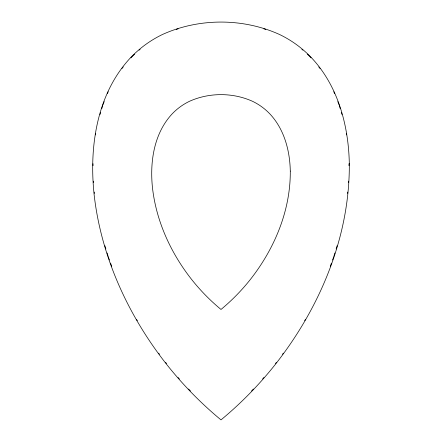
<?xml version="1.0" encoding="UTF-8"?>
<svg xmlns="http://www.w3.org/2000/svg" width="442" height="442" viewBox="0 0 442 442"><rect width="100%" height="100%" fill="white"/><g stroke="black" fill="none" stroke-linecap="round" stroke-linejoin="round"><path stroke-width="0.66" d="M348.959 165.706L348.992 163.695M347.644 193.441L347.755 192.082M348.511 182.546L348.616 181.181M95.527 134.909L95.699 133.595M99.997 114.539L100.588 112.577M101.77 108.644L102.754 105.367M333.92 256.205L334.92 252.929M336.124 249.001L337.124 245.73M330.284 266.311L331.428 263.161M332.572 260.007L333.716 256.857M102.953 104.715L104.196 101.627M107.439 93.594L108.185 91.743M304.693 320.677L305.411 319.494M275.493 363.523L276.322 362.429M282.515 354.235L283.344 353.147M121.953 68.477L123.235 66.952M176.248 29.371L178.165 28.841M263.835 28.841L265.752 29.371M318.765 66.952L320.047 68.477M158.656 353.147L159.485 354.235M165.678 362.429L166.507 363.523M136.589 319.494L137.307 320.677M333.815 91.743L334.561 93.594M337.804 101.627L339.047 104.715M108.284 256.857L109.428 260.007M110.572 263.161L111.715 266.311M104.876 245.73L105.876 249.001M107.08 252.929L108.08 256.205M339.246 105.367L340.229 108.644M341.412 112.577L342.003 114.539M346.301 133.595L346.473 134.909M93.384 181.181L93.489 182.546M94.245 192.082L94.356 193.441M93.008 163.695L93.041 165.706M190.458 390.982A372.247 372.247 0 0 1 188.579 389.015M179.391 378.987A372.247 372.247 0 0 1 178.065 377.479M130.942 57.858A109.285 109.285 0 0 1 134.683 54.123M139.108 50.145A109.285 109.285 0 0 1 140.12 49.294M301.88 49.294A109.285 109.285 0 0 1 302.892 50.145M307.317 54.123A109.285 109.285 0 0 1 311.058 57.858M263.935 377.479A372.247 372.247 0 0 1 262.609 378.987M253.421 389.015A372.247 372.247 0 0 1 251.542 390.982M290.289 171.087C290.609 210.696 274.349 249.1 250.056 279.858A201.519 201.519 0 0 1 221 309.461A201.519 201.519 0 0 1 191.944 279.863C171.032 253.432 156.335 221.58 152.496 187.933C149.733 162.214 153.816 133.688 171.999 114.053A59.162 59.162 0 0 1 189.43 101.323C209.154 92.406 232.846 92.406 252.57 101.323A59.162 59.162 0 0 1 270.001 114.053C284.261 129.318 289.897 150.634 290.289 171.087M349.313 163.65C349.904 236.995 319.793 308.113 274.802 365.075A373.175 373.175 0 0 1 220.994 419.894A373.175 373.175 0 0 1 167.192 365.081C128.473 316.141 101.251 257.156 94.146 194.845C89.03 147.219 96.583 94.389 130.257 58.029A109.561 109.561 0 0 1 162.534 34.459C199.066 17.94 242.934 17.94 279.466 34.459A109.561 109.561 0 0 1 311.743 58.029C338.147 86.295 348.583 125.766 349.313 163.65"/></g></svg>
